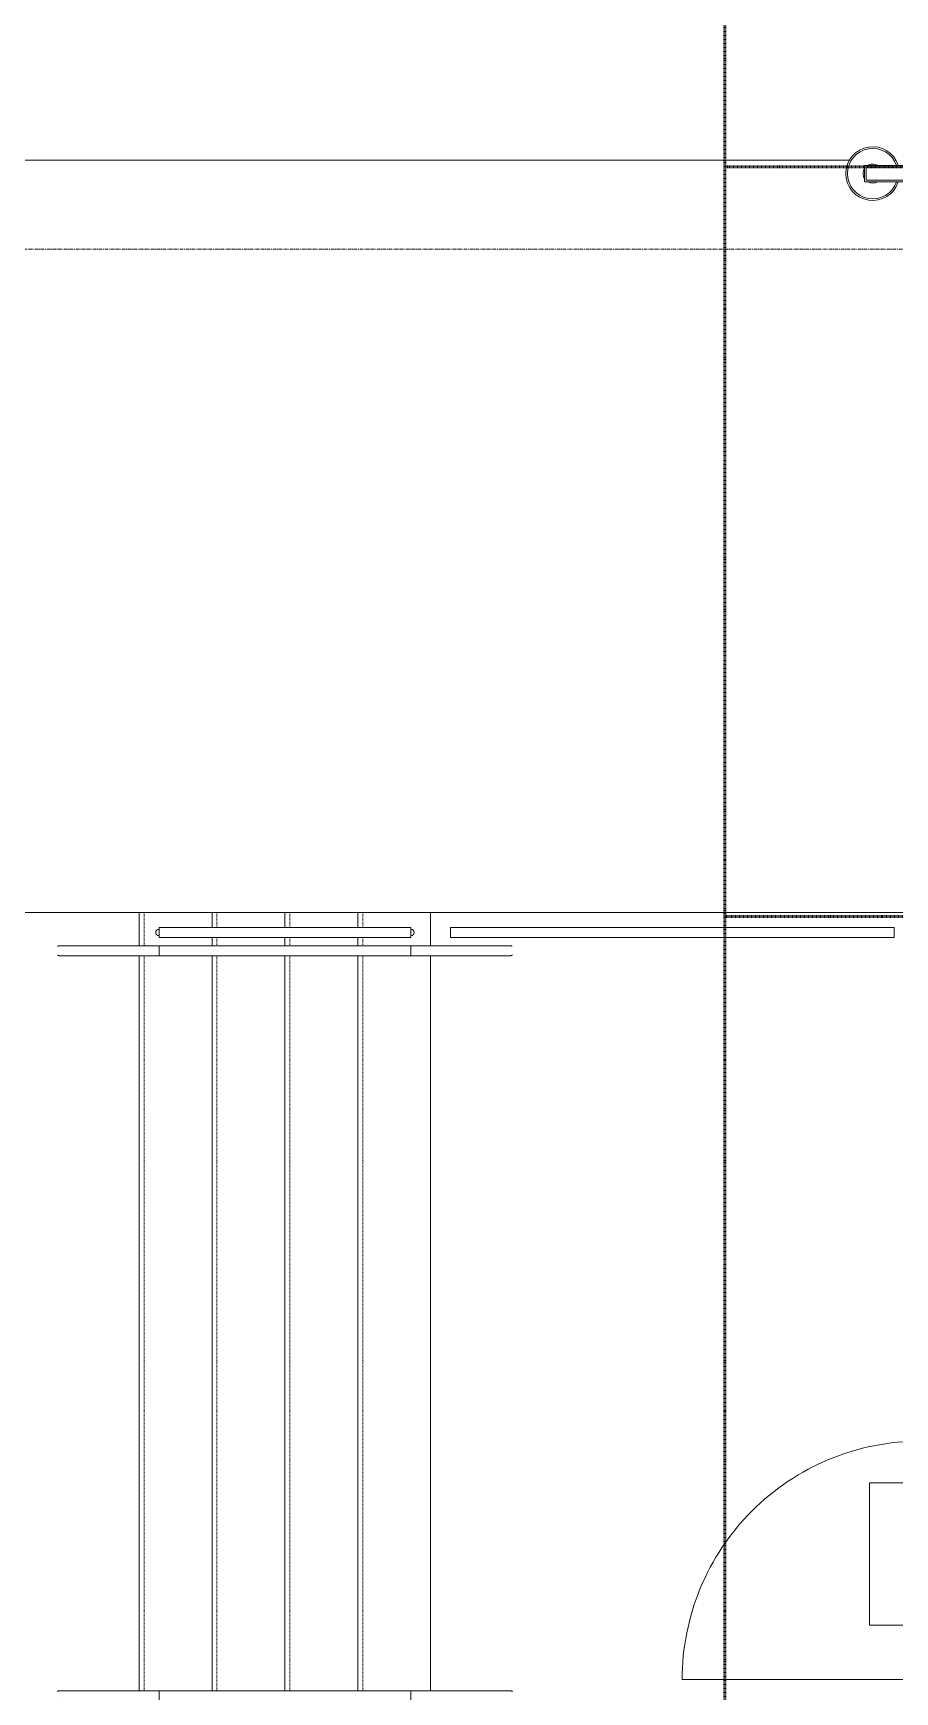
# Model space of a CAD drawing. Header units: inches. Extents: x -4218 to -1830, y 9756 to 12426.
# Drawn here: x -3965.1 to -3835, y 11317.3 to 11567.8 of the extents above; entities that cross this region are included whole.
import ezdxf

# ---------------------------------------------------------------- set-up
doc = ezdxf.new("R2010")
doc.units = ezdxf.units.IN
doc.header["$MEASUREMENT"] = 0
for name, pattern in [('Dash 1_16_', [0.125, 0.0625, -0.0625]), ('Grid Line 1_2_', [0.875, 0.5, -0.125, 0.125, -0.125]), ('Overhead 1_16_', [0.101562, 0.0625, -0.039062])]:
    doc.linetypes.add(name, pattern=pattern)
for name, color, linetype, lineweight in [('0-1', 7, 'Continuous', 5), ('A-AREA-IDEN', 2, 'Continuous', 9), ('A-DOOR-4', 31, 'Continuous', 9), ('A-FLOR-5', 192, 'Continuous', 9), ('A-FLOR-HRAL', 11, 'Continuous', 9), ('C-PROP-LINE-1', 91, 'Dash 1_16_', 50), ('C-TOPO', 7, 'Continuous', 9), ('E-LITE-EQPM', 33, 'Continuous', 9), ('S-GRID-1', 1, 'Grid Line 1_2_', 9), ('S-STRS', 31, 'Continuous', 9), ('S-STRS-7', 31, 'Overhead 1_16_', 9)]:
    doc.layers.add(name, color=color, linetype=linetype, lineweight=lineweight)

# ---------------------------------------------------------------- blocks, each defined once
blk = doc.blocks.new('CTR  - Topography_rvt-1-BACKGROUND - 1ST FLOOR')
at = {"layer": 'C-TOPO'}
for p, q in [((-3841.83, 11548.59), (-4004.23, 11548.59)), ((-4004.23, 11548.59), (-3841.83, 11548.59)), ((-3949.12, 11434.99), (-4004.23, 11434.99)), ((-4004.23, 11434.99), (-3949.12, 11434.99))]:
    blk.add_line(p, q, dxfattribs=at)
blk = doc.blocks.new('STOREFRONT DOOR A - ALUM_ STILE W_ GLASS INSET-2790937-BACKGROUND - 1ST FLOOR')
at = {"layer": 'A-DOOR-4'}
blk.add_line((-18, 2), (-18, 38), dxfattribs=at)
blk.add_arc((-18, 2), 36, 0, 90, dxfattribs=at)
blk = doc.blocks.new('VISA-OW2400-02-SASS - OW2400-L30K-MVOLT-2031435-BACKGROUND - 1ST FLOOR')
at = {"layer": 'E-LITE-EQPM'}
for p, q in [((-3831.89, 11779.24), (-3832.69, 11779.24)), ((-3832.69, 11778.25), (-3832.69, 11779.24)), ((-3831.89, 11779.24), (-3831.89, 11778.25)), ((-3839.6, 11778.24), (-3831.82, 11778.24)), ((-3839.6, 11775.74), (-3839.6, 11778.24)), ((-3833.6, 11777.99), (-3839.38, 11777.99)), ((-3839.38, 11777.99), (-3839.38, 11775.99)), ((-3833.6, 11775.99), (-3833.6, 11777.99)), ((-3832.89, 11777.94), (-3831.82, 11778.24)), ((-3832.89, 11776.04), (-3832.89, 11777.94)), ((-3831.82, 11778.24), (-3831.82, 11775.74)), ((-3831.82, 11775.74), (-3839.6, 11775.74)), ((-3839.38, 11775.99), (-3833.6, 11775.99)), ((-3831.82, 11775.74), (-3832.89, 11776.04)), ((-3832.69, 11774.74), (-3832.69, 11775.73)), ((-3832.69, 11774.74), (-3831.89, 11774.74)), ((-3831.89, 11775.73), (-3831.89, 11774.74))]:
    blk.add_line(p, q, dxfattribs=at)
for radius, start, end in [(4.06, 18.0184, 180), (3.81, 19.2018, 180), (4.06, 180, 341.9816), (3.81, 180, 340.7982), (1.45, 150, 180), (1.45, 180, 210), (1.45, 150, 162.0493), (1.45, 150, 162.0493), (1.45, 197.9507, 210), (1.45, 197.9507, 210), (1.45, 91.2968, 120), (1.45, 60, 90), (1.45, 240, 300)]:
    blk.add_arc((-3838.38, 11776.99), radius, start, end, dxfattribs=at)
blk = doc.blocks.new('Railing - 1_-2838582-BACKGROUND - 1ST FLOOR')
at = {"layer": 'A-FLOR-HRAL'}
for p, q in [((2, 11), (2, 0)), ((3.5, 0), (3.5, 11))]:
    blk.add_line(p, q, dxfattribs=at)
at = {"layer": 'A-FLOR-HRAL', "flags": 128}
for points in [[(2, 15), (2, 15.03), (2, 15.06), (2.01, 15.09), (2.01, 15.12), (2.01, 15.15), (2.02, 15.18), (2.03, 15.21), (2.04, 15.24), (2.05, 15.26), (2.06, 15.29), (2.07, 15.32), (2.08, 15.35)], [(3.41, 15.35), (3.43, 15.33), (3.44, 15.3), (3.45, 15.27), (3.46, 15.24), (3.47, 15.22), (3.48, 15.19), (3.48, 15.16), (3.49, 15.13), (3.49, 15.1), (3.5, 15.07), (3.5, 15.04), (3.5, 15.01), (3.5, 15)], [(2, 15), (2, 15), (2, 14.99), (2, 14.97), (2, 14.95), (2, 14.92), (2, 14.89), (2, 14.84), (2, 14.8), (2, 14.74), (2, 14.68), (2, 14.62), (2, 14.55), (2, 14.47), (2, 14.39), (2, 14.3), (2, 14.21), (2, 14.11), (2, 14.01), (2, 13.9), (2, 13.79), (2, 13.67), (2, 13.55), (2, 13.42), (2, 13.29), (2, 13.16), (2, 13.02), (2, 12.89), (2, 12.74), (2, 12.6), (2, 12.45), (2, 12.3), (2, 12.15), (2, 11.99), (2, 11.84), (2, 11.68), (2, 11.52), (2, 11.36), (2, 11.2), (2, 11.04), (2, 11)], [(2, 14.53), (2, 14.6), (2, 14.67), (2, 14.73), (2, 14.78), (2, 14.83), (2, 14.87), (2, 14.91), (2, 14.94), (2, 14.97), (2, 14.98), (2, 14.99), (2, 15), (2, 15)], [(2, 11), (2, 11.16), (2, 11.32), (2, 11.48), (2, 11.64), (2, 11.79), (2, 11.95), (2, 12.11), (2, 12.26), (2, 12.41), (2, 12.56), (2, 12.7), (2, 12.85), (2, 12.94)], [(3.5, 11), (3.5, 11.16), (3.5, 11.32), (3.5, 11.48), (3.5, 11.64), (3.5, 11.79), (3.5, 11.95), (3.5, 12.11), (3.5, 12.26), (3.5, 12.41), (3.5, 12.56), (3.5, 12.7), (3.5, 12.85), (3.5, 12.99), (3.5, 13.12), (3.5, 13.26), (3.5, 13.39), (3.5, 13.52), (3.5, 13.64), (3.5, 13.76), (3.5, 13.87), (3.5, 13.98), (3.5, 14.08), (3.5, 14.18), (3.5, 14.28), (3.5, 14.37), (3.5, 14.45), (3.5, 14.53), (3.5, 14.6), (3.5, 14.67), (3.5, 14.73), (3.5, 14.78), (3.5, 14.83), (3.5, 14.87), (3.5, 14.91), (3.5, 14.94), (3.5, 14.97), (3.5, 14.98), (3.5, 14.99), (3.5, 15), (3.5, 15)], [(3.5, 15), (3.5, 15), (3.5, 14.99), (3.5, 14.97), (3.5, 14.95), (3.5, 14.92), (3.5, 14.89), (3.5, 14.84), (3.5, 14.8), (3.5, 14.74), (3.5, 14.68), (3.5, 14.62), (3.5, 14.55), (3.5, 14.47), (3.5, 14.39), (3.5, 14.3), (3.5, 14.21), (3.5, 14.11), (3.5, 14.01), (3.5, 13.9), (3.5, 13.79), (3.5, 13.67), (3.5, 13.55), (3.5, 13.42), (3.5, 13.29), (3.5, 13.16), (3.5, 13.02), (3.5, 12.89), (3.5, 12.74), (3.5, 12.6), (3.5, 12.45), (3.5, 12.3), (3.5, 12.15), (3.5, 11.99), (3.5, 11.84), (3.5, 11.68), (3.5, 11.52), (3.5, 11.36), (3.5, 11.2), (3.5, 11.04)]]:
    blk.add_lwpolyline(points, dxfattribs=at)
at = {"layer": 'A-FLOR-HRAL'}
blk.add_arc((0, 0), 0.5, 360, 180, dxfattribs=at)
blk = doc.blocks.new('Railing - 1_-2838584-BACKGROUND - 1ST FLOOR')
at = {"layer": 'A-FLOR-HRAL'}
for p, q in [((2, 0), (2, -11)), ((3.5, -11), (3.5, 0))]:
    blk.add_line(p, q, dxfattribs=at)
at = {"layer": 'A-FLOR-HRAL', "flags": 128}
for points in [[(2, -11), (2, -11.16), (2, -11.32), (2, -11.48), (2, -11.64), (2, -11.79), (2, -11.95), (2, -12.11), (2, -12.26), (2, -12.41), (2, -12.56), (2, -12.7), (2, -12.85), (2, -12.99), (2, -13.12), (2, -13.26), (2, -13.39), (2, -13.52), (2, -13.64), (2, -13.76), (2, -13.87), (2, -13.98), (2, -14.08), (2, -14.18), (2, -14.28), (2, -14.37), (2, -14.45), (2, -14.53), (2, -14.6), (2, -14.67), (2, -14.73), (2, -14.78), (2, -14.83), (2, -14.87), (2, -14.91), (2, -14.94), (2, -14.97), (2, -14.98), (2, -14.99), (2, -15), (2, -15)], [(2, -12.94), (2, -12.89), (2, -12.74), (2, -12.6), (2, -12.45), (2, -12.3), (2, -12.15), (2, -11.99), (2, -11.84), (2, -11.68), (2, -11.52), (2, -11.36), (2, -11.2), (2, -11.04)], [(3.5, -11), (3.5, -11.16), (3.5, -11.32), (3.5, -11.48), (3.5, -11.64), (3.5, -11.79), (3.5, -11.95), (3.5, -12.11), (3.5, -12.26), (3.5, -12.41), (3.5, -12.56), (3.5, -12.7), (3.5, -12.85), (3.5, -12.99), (3.5, -13.12), (3.5, -13.26), (3.5, -13.39), (3.5, -13.52), (3.5, -13.64), (3.5, -13.76), (3.5, -13.87), (3.5, -13.98), (3.5, -14.08), (3.5, -14.18), (3.5, -14.28), (3.5, -14.37), (3.5, -14.45), (3.5, -14.53), (3.5, -14.6), (3.5, -14.67), (3.5, -14.73), (3.5, -14.78), (3.5, -14.83), (3.5, -14.87), (3.5, -14.91), (3.5, -14.94), (3.5, -14.97), (3.5, -14.98), (3.5, -14.99), (3.5, -15), (3.5, -15)], [(3.5, -15), (3.5, -15), (3.5, -14.99), (3.5, -14.97), (3.5, -14.95), (3.5, -14.92), (3.5, -14.89), (3.5, -14.84), (3.5, -14.8), (3.5, -14.74), (3.5, -14.68), (3.5, -14.62), (3.5, -14.55), (3.5, -14.47), (3.5, -14.39), (3.5, -14.3), (3.5, -14.21), (3.5, -14.11), (3.5, -14.01), (3.5, -13.9), (3.5, -13.79), (3.5, -13.67), (3.5, -13.55), (3.5, -13.42), (3.5, -13.29), (3.5, -13.16), (3.5, -13.02), (3.5, -12.89), (3.5, -12.74), (3.5, -12.6), (3.5, -12.45), (3.5, -12.3), (3.5, -12.15), (3.5, -11.99), (3.5, -11.84), (3.5, -11.68), (3.5, -11.52), (3.5, -11.36), (3.5, -11.2), (3.5, -11.04), (3.5, -11)], [(2, -15), (2, -15), (2, -14.99), (2, -14.97), (2, -14.95), (2, -14.92), (2, -14.89), (2, -14.84), (2, -14.8), (2, -14.74), (2, -14.68), (2, -14.62), (2, -14.55), (2, -14.5)], [(2.07, -15.33), (2.06, -15.3), (2.05, -15.27), (2.04, -15.24), (2.03, -15.22), (2.02, -15.19), (2.02, -15.16), (2.01, -15.13), (2.01, -15.1), (2, -15.07), (2, -15.04), (2, -15.01), (2, -15)], [(3.5, -15), (3.5, -15.03), (3.5, -15.06), (3.49, -15.09), (3.49, -15.12), (3.49, -15.15), (3.48, -15.18), (3.47, -15.21), (3.46, -15.24), (3.45, -15.26), (3.44, -15.29), (3.43, -15.32), (3.42, -15.35)]]:
    blk.add_lwpolyline(points, dxfattribs=at)
at = {"layer": 'A-FLOR-HRAL'}
blk.add_arc((0, 0), 0.5, 180, 360, dxfattribs=at)
blk = doc.blocks.new('Railing - Railing-2756993-BACKGROUND - 1ST FLOOR')
at = {"layer": 'A-FLOR-HRAL'}
for p, q in [((-3946.12, 11317.49), (-3908.12, 11317.49)), ((-3946.12, 11315.99), (-3946.12, 11317.49)), ((-3946.12, 11315.99), (-3908.12, 11315.99)), ((-3908.12, 11317.49), (-3908.12, 11315.99)), ((-3946.12, 11314.74), (-3908.12, 11314.74)), ((-3946.12, 11313.24), (-3946.12, 11314.74)), ((-3946.12, 11313.24), (-3908.12, 11313.24)), ((-3908.12, 11314.74), (-3908.12, 11313.24))]:
    blk.add_line(p, q, dxfattribs=at)
at = {"rotation": 90}
for name, p in [('Railing - 1_-2838582-BACKGROUND - 1ST FLOOR', (-3946.12, 11313.99)), ('Railing - 1_-2838584-BACKGROUND - 1ST FLOOR', (-3908.12, 11313.99))]:
    blk.add_blockref(name, p, dxfattribs=at)
blk = doc.blocks.new('Railing - Railing-2757319-BACKGROUND - 1ST FLOOR')
at = {"layer": 'A-FLOR-HRAL'}
for p, q in [((-3946.12, 11432.74), (-3908.12, 11432.74)), ((-3946.12, 11431.24), (-3946.12, 11432.74)), ((-3946.12, 11431.24), (-3908.12, 11431.24)), ((-3908.12, 11432.74), (-3908.12, 11431.24)), ((-3946.12, 11429.99), (-3908.12, 11429.99)), ((-3946.12, 11428.49), (-3946.12, 11429.99)), ((-3946.12, 11428.49), (-3908.12, 11428.49)), ((-3908.12, 11429.99), (-3908.12, 11428.49))]:
    blk.add_line(p, q, dxfattribs=at)
at = {"extrusion": (0, 0, -1), "zscale": -1, "rotation": 270}
for name, p in [('Railing - 1_-2838582-BACKGROUND - 1ST FLOOR', (3946.12, 11431.99)), ('Railing - 1_-2838584-BACKGROUND - 1ST FLOOR', (3908.12, 11431.99))]:
    blk.add_blockref(name, p, dxfattribs=at)
blk = doc.blocks.new('Railing - Railing-2757826-BACKGROUND - 1ST FLOOR')
at = {"layer": 'A-FLOR-HRAL'}
for p, q in [((-3835.12, 11432.74), (-3902.12, 11432.74)), ((-3902.12, 11431.24), (-3902.12, 11432.74)), ((-3902.12, 11431.24), (-3835.12, 11431.24)), ((-3835.12, 11432.74), (-3835.12, 11431.24))]:
    blk.add_line(p, q, dxfattribs=at)
blk = doc.blocks.new('Family - ___-2835860-BACKGROUND - 1ST FLOOR')
at = {"layer": 'C-PROP-LINE-1'}
for p, q in [((-3860.72, 11547.59), (-3860.72, 12118.59)), ((-3830.72, 11547.59), (-3860.72, 11547.59)), ((-3860.72, 11434.39), (-3830.72, 11434.39)), ((-3860.72, 9980.19), (-3860.72, 11434.39))]:
    blk.add_line(p, q, dxfattribs=at)
blk = doc.blocks.new('Family - ___-2835932-BACKGROUND - 1ST FLOOR')
at = {"layer": 'C-PROP-LINE-1'}
blk.add_line((-3860.72, 9980.19), (-3860.72, 12118.59), dxfattribs=at)

msp = doc.modelspace()

# ---------------------------------------------------------------- linework, layer by layer
at = {"layer": 'A-AREA-IDEN', "flags": 128}
msp.add_lwpolyline([(-3838.86, 11348.88), (-3761.35, 11348.88), (-3761.35, 11327.38), (-3838.86, 11327.38)], close=True, dxfattribs=at)
at = {"layer": 'A-FLOR-5'}
for p, q in [((-3635.32, 11434.99), (-3905.12, 11434.99)), ((-3905.12, 11434.99), (-3905.12, 11429.99)), ((-3905.12, 11428.5), (-3905.12, 11317.48))]:
    msp.add_line(p, q, dxfattribs=at)
at = {"layer": 'S-GRID-1'}
msp.add_line((-1830.2, 11535.19), (-4168.71, 11535.19), dxfattribs=at)
at = {"layer": 'S-STRS'}
for p, q in [((-3949.12, 11434.99), (-3949.12, 11429.98)), ((-3949.12, 11434.99), (-3938.12, 11434.99)), ((-3938.12, 11434.99), (-3927.12, 11434.99)), ((-3938.12, 11434.99), (-3938.12, 11432.74)), ((-3927.12, 11434.99), (-3916.12, 11434.99)), ((-3927.12, 11434.99), (-3927.12, 11432.74)), ((-3916.12, 11434.99), (-3905.12, 11434.99)), ((-3916.12, 11434.99), (-3916.12, 11432.74)), ((-3905.12, 11434.99), (-3905.12, 11429.99)), ((-3938.12, 11431.24), (-3938.12, 11429.99)), ((-3927.12, 11431.24), (-3927.12, 11429.99)), ((-3916.12, 11431.24), (-3916.12, 11429.99)), ((-3949.12, 11428.49), (-3949.12, 11317.49)), ((-3938.12, 11428.49), (-3938.12, 11317.49)), ((-3927.12, 11428.49), (-3927.12, 11317.49)), ((-3916.12, 11428.49), (-3916.12, 11317.49)), ((-3905.12, 11428.5), (-3905.12, 11317.48))]:
    msp.add_line(p, q, dxfattribs=at)
at = {"layer": 'S-STRS-7'}
for p, q in [((-3948.37, 11434.99), (-3948.37, 11429.99)), ((-3937.37, 11434.99), (-3937.37, 11432.74)), ((-3926.37, 11434.99), (-3926.37, 11432.74)), ((-3915.37, 11434.99), (-3915.37, 11432.74)), ((-3937.37, 11431.24), (-3937.37, 11429.99)), ((-3926.37, 11431.24), (-3926.37, 11429.99)), ((-3915.37, 11431.24), (-3915.37, 11429.99)), ((-3948.37, 11428.49), (-3948.37, 11317.49)), ((-3937.37, 11428.49), (-3937.37, 11317.49)), ((-3926.37, 11428.49), (-3926.37, 11317.49)), ((-3915.37, 11428.49), (-3915.37, 11317.49))]:
    msp.add_line(p, q, dxfattribs=at)

# ---------------------------------------------------------------- block references
at = {"layer": '0-1'}
msp.add_blockref('CTR  - Topography_rvt-1-BACKGROUND - 1ST FLOOR', (0, 0), dxfattribs=at)
at = {"layer": 'A-DOOR-4', "rotation": 89.99999999999899}
msp.add_blockref('STOREFRONT DOOR A - ALUM_ STILE W_ GLASS INSET-2790937-BACKGROUND - 1ST FLOOR', (-3829.14, 11337.19), dxfattribs=at)
at = {"layer": 'A-FLOR-HRAL'}
for name in ['Railing - Railing-2757319-BACKGROUND - 1ST FLOOR', 'Railing - Railing-2757826-BACKGROUND - 1ST FLOOR', 'Railing - Railing-2756993-BACKGROUND - 1ST FLOOR']:
    msp.add_blockref(name, (0, 0), dxfattribs=at)
at = {"layer": 'C-PROP-LINE-1'}
for name in ['Family - ___-2835860-BACKGROUND - 1ST FLOOR', 'Family - ___-2835932-BACKGROUND - 1ST FLOOR']:
    msp.add_blockref(name, (0, 0), dxfattribs=at)
at = {"layer": 'E-LITE-EQPM'}
msp.add_blockref('VISA-OW2400-02-SASS - OW2400-L30K-MVOLT-2031435-BACKGROUND - 1ST FLOOR', (0, -230.41), dxfattribs=at)

doc.saveas('drawing.dxf')
